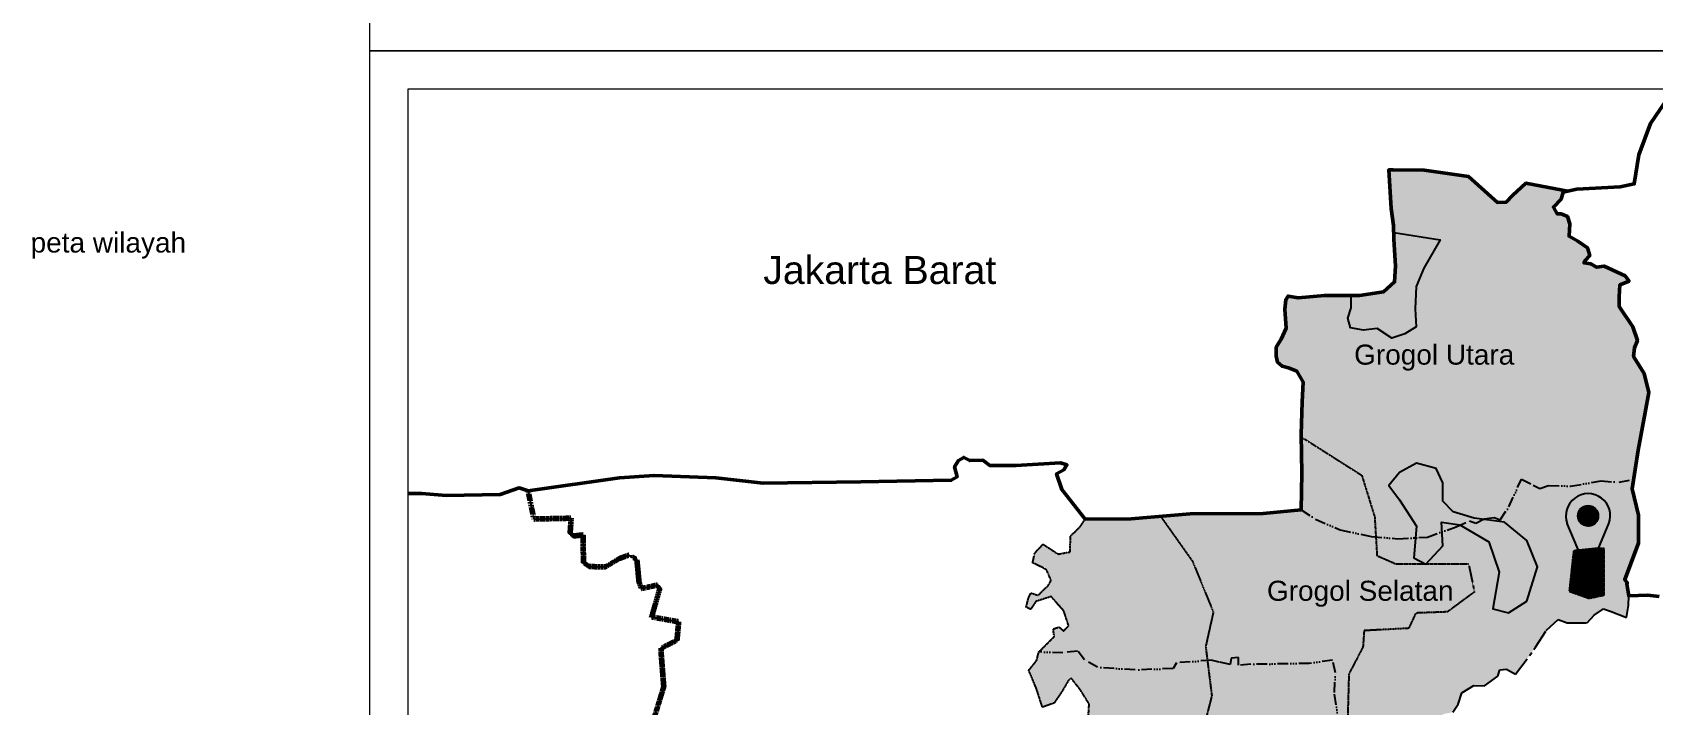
# Model space of a CAD drawing. Header units: inches. Extents: x 1578671 to 3835292, y 1167775 to 2060134.
# Drawn here: x 2288265 to 2472829, y 1514092 to 1590723 of the extents above; entities that cross this region are included whole.
import ezdxf

# ---------------------------------------------------------------- set-up
doc = ezdxf.new("R2010")
doc.units = ezdxf.units.IN
doc.header["$MEASUREMENT"] = 0
doc.linetypes.add('ACAD_ISO14W100', pattern=[24, 12, -3, 0, -3, 0, -3, 0, -3])
doc.linetypes.add('PHANTOM2', pattern=[1.25, 0.625, -0.125, 0.125, -0.125, 0.125, -0.125])
for name, color, linetype in [('Batas Desa', 7, 'ACAD_ISO14W100'), ('Batas Wilayah', 7, 'PHANTOM2'), ('Bbatas Provinsi', 7, 'PHANTOM2')]:
    doc.layers.add(name, color=color, linetype=linetype)
doc.layers.add('Batas Luar', color=7, linetype='Continuous', lineweight=20)
doc.styles.get("Standard").update_dxf_attribs({"font": 'arial.ttf'})

msp = doc.modelspace()

# ---------------------------------------------------------------- hatches: boundary and pattern name
at = {"true_color": 0xc7c8ca}
h = msp.add_hatch(color=9, dxfattribs=at)
h.dxf.hatch_style = 1
h.paths.add_polyline_path([(2439606, 1540304), (2433371, 1544267), (2432708, 1544559), (2432773, 1540534), (2432694, 1536382), (2434341, 1535309), (2437156, 1534082), (2440687, 1533346), (2441214, 1533299), (2441076, 1535566)])
h.paths.add_polyline_path([(2445752, 1524623), (2449360, 1524756), (2452433, 1527025), (2451765, 1530228), (2446929, 1530228), (2446882, 1530178), (2446791, 1530228), (2443481, 1530228), (2441343, 1531162), (2441214, 1533299), (2440687, 1533346), (2437156, 1534082), (2434341, 1535309), (2432694, 1536382), (2428395, 1535975), (2422424, 1535923), (2420339, 1535905), (2418938, 1535814), (2417410, 1535691), (2416704, 1535635), (2420343, 1530506), (2422706, 1524734), (2421831, 1520799), (2422027, 1519233), (2422464, 1519269), (2423356, 1519040), (2424637, 1518766), (2424728, 1519474), (2425575, 1519566), (2425575, 1518675), (2426993, 1518789), (2433625, 1518899), (2436271, 1519270), (2436600, 1517813), (2436486, 1515570), (2437046, 1511818), (2437561, 1511732), (2437975, 1511780), (2438137, 1517683), (2439740, 1520753), (2439874, 1522621), (2444951, 1522888)])
h.paths.add_polyline_path([(2437046, 1511818), (2436486, 1515570), (2436600, 1517813), (2436271, 1519270), (2433625, 1518899), (2426993, 1518789), (2425575, 1518675), (2425575, 1519566), (2424728, 1519474), (2424637, 1518766), (2423356, 1519040), (2422464, 1519269), (2422027, 1519233), (2422531, 1515203), (2421656, 1511792), (2420435, 1506608), (2420786, 1501536), (2420435, 1500486), (2418684, 1502323), (2416671, 1507395), (2412469, 1513166), (2410893, 1511242), (2408267, 1507307), (2409142, 1505209), (2409580, 1502235), (2412119, 1501711), (2412644, 1498388), (2416058, 1497338), (2418159, 1495852), (2419583, 1494673), (2419612, 1494616), (2419938, 1494626), (2419237, 1496680), (2422603, 1497100), (2427908, 1497263), (2432068, 1497683), (2433595, 1496804), (2434226, 1497902), (2436073, 1499932), (2437500, 1502108), (2437523, 1504892), (2437147, 1507841)])
at = {"true_color": 0xeb5a00}
h = msp.add_hatch(color=32, dxfattribs=at)
h.dxf.hatch_style = 1
h.paths.add_polyline_path([(2448827, 1539443), (2448079, 1541087), (2445835, 1541684), (2443890, 1540638), (2442693, 1539144), (2443890, 1537500), (2445835, 1534511), (2445725, 1533198), (2447078, 1533279), (2448738, 1533865), (2448677, 1534960), (2450825, 1534653), (2451859, 1535131), (2452597, 1534841), (2453429, 1535276), (2452418, 1535408), (2450024, 1536155), (2448827, 1537351)])
h.paths.add_polyline_path([(2458402, 1532867), (2455858, 1534960), (2453429, 1535276), (2452597, 1534841), (2451859, 1535131), (2450803, 1534643), (2454063, 1532718), (2455260, 1529281), (2454512, 1525097), (2456307, 1524648), (2458402, 1525993), (2459599, 1529879)])
h.paths.add_polyline_path([(2448738, 1533865), (2447078, 1533279), (2445725, 1533198), (2445536, 1530925), (2446791, 1530228), (2446929, 1530228), (2448827, 1532270)])
h = msp.add_hatch()
h.set_pattern_fill('ANSI31', color=1, scale=3.490586)
h.set_pattern_definition([(45, (2465512.4402, 1533122.06514), (-0.30852711, 0.30852711), [])])
h.paths.add_polyline_path([(2467747, 1534816, 1.4369247), (2463006, 1534816), (2465376, 1529171)])
h.paths.add_polyline_path([(2464214, 1535694, -1), (2466539, 1535694, -1)], flags=16)
at = {"true_color": 0xffffff}
h = msp.add_hatch(dxfattribs=at)
h.set_pattern_fill('ANSI31', scale=3.490586)
h.set_pattern_definition([(45, (2465326.1732, 1535973.25636), (-0.30852711, 0.30852711), [])])
h.paths.add_polyline_path([(2464214, 1535694, 1), (2466539, 1535694, 1)])
at = {"layer": 'Batas Wilayah', "true_color": 0xffff00}
h = msp.add_hatch(color=2, dxfattribs=at)
h.dxf.hatch_style = 1
h.paths.add_polyline_path([(2471061, 1543185), (2471883, 1547474), (2472288, 1549740), (2471759, 1551883), (2470544, 1553824), (2470638, 1554818), (2470980, 1555656), (2470451, 1557209), (2468926, 1559521), (2468895, 1560639), (2468988, 1562005), (2470046, 1562409), (2469610, 1562999), (2467216, 1564117), (2466345, 1563993), (2465692, 1564365), (2464915, 1564489), (2465039, 1564769), (2465568, 1565328), (2465319, 1566197), (2464198, 1566959), (2463203, 1567518), (2463296, 1568915), (2463016, 1569785), (2462301, 1570064), (2461865, 1570064), (2461430, 1570840), (2462301, 1571741), (2462518, 1572548), (2463058, 1572664), (2460855, 1573078), (2458304, 1573558), (2456763, 1572167), (2456031, 1571394), (2455049, 1571380), (2451755, 1574335), (2446709, 1575044), (2443173, 1575066), (2442687, 1575066), (2442971, 1570675), (2443238, 1568756), (2443262, 1567172), (2443446, 1564111), (2443335, 1562328), (2442091, 1561197), (2439360, 1560776), (2435364, 1560776), (2432374, 1560506), (2431219, 1560706), (2430953, 1560284), (2430864, 1559220), (2430988, 1557041), (2430420, 1555801), (2429852, 1554879), (2429852, 1553886), (2430030, 1553177), (2430527, 1552716), (2431272, 1552539), (2432230, 1552149), (2432940, 1550909), (2432834, 1548675), (2432702, 1544965), (2432708, 1544559), (2433371, 1544267), (2439606, 1540304), (2441076, 1535566), (2441214, 1533299), (2443726, 1533078), (2447078, 1533279), (2450362, 1534439), (2451859, 1535131), (2452597, 1534841), (2453535, 1535332), (2454697, 1535488), (2455345, 1535220), (2456351, 1536715), (2457776, 1539868), (2459117, 1539199), (2459876, 1538797), (2460882, 1539154), (2463384, 1539065), (2466848, 1539667), (2468926, 1539511), (2470544, 1539822)])
h.paths.add_polyline_path([(2448906, 1548765), (2451600, 1553498), (2454573, 1555540), (2456246, 1557953), (2460055, 1558602), (2463400, 1556375), (2463214, 1554240), (2461356, 1552291), (2459219, 1550342), (2457454, 1547744), (2455224, 1545423), (2451229, 1545980)], flags=16)
h.paths.add_polyline_path([(2471129, 1532596), (2471099, 1535775), (2470380, 1538756), (2470544, 1539822), (2468926, 1539511), (2466848, 1539667), (2463384, 1539065), (2460882, 1539154), (2459876, 1538797), (2459117, 1539199), (2457776, 1539868), (2456351, 1536715), (2455345, 1535220), (2454697, 1535488), (2453535, 1535332), (2452597, 1534841), (2451859, 1535131), (2450362, 1534439), (2447078, 1533279), (2443726, 1533078), (2441214, 1533299), (2441343, 1531162), (2443481, 1530228), (2451765, 1530228), (2452433, 1527025), (2449360, 1524756), (2445752, 1524623), (2444951, 1522888), (2439874, 1522621), (2439740, 1520753), (2438137, 1517683), (2437975, 1511780), (2438691, 1511861), (2440121, 1511861), (2441843, 1511859), (2444733, 1512716), (2447593, 1513288), (2448395, 1512614), (2448915, 1513134), (2449990, 1513335), (2450594, 1514241), (2450997, 1515549), (2452374, 1516387), (2453590, 1516332), (2455101, 1517439), (2455336, 1518177), (2456075, 1518244), (2457115, 1517673), (2459399, 1520725), (2460613, 1522623), (2461956, 1523897), (2462997, 1523528), (2465281, 1523495), (2466053, 1524367), (2467128, 1525104), (2468001, 1524802), (2469747, 1524132), (2469982, 1525473), (2469995, 1526584), (2469768, 1527937), (2469827, 1528073), (2469555, 1528441)])
h.paths.add_polyline_path([(2446766, 1505706), (2447606, 1506629), (2446870, 1507749), (2446366, 1508609), (2446702, 1509112), (2446240, 1509763), (2447248, 1510203), (2447874, 1512094), (2448395, 1512614), (2447593, 1513288), (2444733, 1512716), (2441843, 1511859), (2440121, 1511861), (2438691, 1511861), (2437975, 1511780), (2437868, 1507894), (2439204, 1500019), (2437067, 1496283), (2436683, 1491145), (2435511, 1489556), (2434624, 1488552), (2434812, 1488416), (2435710, 1487765), (2437425, 1487645), (2438990, 1487537), (2440420, 1487260), (2443730, 1486621), (2445546, 1486485), (2445854, 1486295), (2445476, 1485682), (2445572, 1485348), (2446699, 1485673), (2447129, 1485984), (2448641, 1485999), (2449442, 1486221), (2449293, 1486754), (2449564, 1488462), (2450513, 1488448), (2452307, 1488803), (2454252, 1489816), (2453731, 1490292), (2453144, 1492018), (2452449, 1493728), (2452556, 1494690), (2451379, 1494423), (2450790, 1494584), (2450522, 1495706), (2449613, 1496133), (2447900, 1496561), (2446669, 1497844), (2445974, 1498057), (2445117, 1499233), (2444850, 1499981), (2444957, 1500516), (2446188, 1501424), (2445760, 1503348), (2446681, 1504207)])
at = {"layer": 'Batas Wilayah'}
h = msp.add_hatch(color=3, dxfattribs=at)
h.dxf.hatch_style = 1
h.paths.add_polyline_path([(2445685, 1559264), (2445783, 1561815), (2446667, 1563876), (2448534, 1567114), (2443250, 1567964), (2443262, 1567172), (2443446, 1564111), (2443335, 1562328), (2442091, 1561197), (2439360, 1560776), (2438416, 1560776), (2438416, 1559362), (2438023, 1558184), (2438318, 1557105), (2439791, 1556811), (2441363, 1557007), (2443033, 1555927), (2444506, 1556418), (2445783, 1557203)])
at = {"layer": 'Batas Wilayah', "true_color": 0xffff00}
h = msp.add_hatch(color=2, dxfattribs=at)
h.dxf.hatch_style = 1
h.paths.add_polyline_path([(2463214, 1554240), (2463400, 1556375), (2460055, 1558602), (2456246, 1557953), (2454573, 1555540), (2451600, 1553498), (2448906, 1548765), (2451229, 1545980), (2455224, 1545423), (2457454, 1547744), (2459219, 1550342), (2461356, 1552291)])
h.paths.add_polyline_path([(2444770, 1461916), (2445452, 1463843), (2444770, 1465657), (2441583, 1466591), (2438471, 1465714), (2435605, 1464907), (2435915, 1458875), (2435988, 1458579), (2440335, 1458491), (2443492, 1458427), (2444714, 1459648)])
h.paths.add_polyline_path([(2443238, 1458174), (2443492, 1458427), (2440335, 1458491), (2435988, 1458579), (2436882, 1454937), (2438754, 1454603), (2440684, 1455510), (2442841, 1455850)])
h.paths.add_polyline_path([(2460779, 1432762), (2460821, 1433524), (2460313, 1434095), (2460334, 1435175), (2460313, 1435968), (2456531, 1434842), (2454764, 1436151), (2453966, 1435183), (2453852, 1433760), (2454650, 1432678), (2453340, 1431027), (2454423, 1429433), (2454479, 1427725), (2454308, 1426529), (2456816, 1427142), (2456830, 1427492), (2457537, 1428817), (2457833, 1429515), (2458215, 1430193), (2459062, 1430658), (2459804, 1431124)])
at = {"layer": 'Batas Wilayah'}
h = msp.add_hatch(color=2, dxfattribs=at)
h.dxf.hatch_style = 1
h.paths.add_polyline_path([(2420343, 1530506), (2416704, 1535635), (2413356, 1535367), (2408129, 1535331), (2407517, 1534408), (2406453, 1533405), (2406394, 1531576), (2405035, 1531340), (2403321, 1532461), (2402376, 1531458), (2402140, 1530337), (2403262, 1529805), (2403735, 1529510), (2404238, 1528345), (2403943, 1527791), (2402760, 1526647), (2401947, 1526905), (2401688, 1526425), (2401392, 1525281), (2401910, 1525059), (2402501, 1525945), (2404238, 1526499), (2405680, 1524875), (2406234, 1523177), (2405643, 1522586), (2405162, 1523029), (2404460, 1522808), (2404608, 1521959), (2402846, 1520210), (2405591, 1520098), (2407260, 1520304), (2408038, 1519299), (2409525, 1518453), (2413794, 1518149), (2418117, 1518309), (2418506, 1518949), (2422027, 1519233), (2421831, 1520799), (2422706, 1524734)])
h = msp.add_hatch(dxfattribs=at)
h.set_pattern_fill('ANSI31', color=8, scale=1000)
h.set_pattern_definition([(45, (8147736.42, -559105), (-88.3883476, 88.3883476), [])])
h.paths.add_polyline_path([(2467206, 1531956), (2466148, 1531956), (2463722, 1531708), (2463224, 1527109), (2465464, 1526302), (2467206, 1526674)])
at = {"layer": 'Batas Wilayah', "true_color": 0xffff00}
h = msp.add_hatch(color=2, dxfattribs=at)
h.dxf.hatch_style = 1
h.paths.add_polyline_path([(2422531, 1515203), (2422027, 1519233), (2418506, 1518949), (2418117, 1518309), (2413794, 1518149), (2409525, 1518453), (2408038, 1519299), (2407260, 1520304), (2405591, 1520098), (2402846, 1520210), (2402587, 1519214), (2401701, 1518107), (2402587, 1515968), (2403252, 1513903), (2404581, 1514382), (2405468, 1515673), (2406243, 1517001), (2406539, 1517185), (2407536, 1515931), (2408570, 1514271), (2408422, 1511763), (2408644, 1511321), (2407831, 1510768), (2406871, 1510989), (2406096, 1510841), (2405099, 1510694), (2404028, 1510841), (2402718, 1509118), (2402588, 1508065), (2402906, 1505986), (2403903, 1505770), (2404756, 1506116), (2404929, 1506809), (2405521, 1507689), (2406476, 1507265), (2405696, 1506472), (2405710, 1505967), (2406688, 1505373), (2407454, 1504373), (2406865, 1503785), (2406512, 1504138), (2405805, 1503902), (2405746, 1503549), (2405923, 1502373), (2405275, 1501373), (2405334, 1500196), (2407572, 1498843), (2409162, 1498785), (2410635, 1496726), (2410458, 1495255), (2410517, 1494549), (2412945, 1494424), (2415445, 1494496), (2417508, 1494556), (2419612, 1494616), (2419583, 1494673), (2418159, 1495852), (2416058, 1497338), (2412644, 1498388), (2412119, 1501711), (2409580, 1502235), (2409142, 1505209), (2408267, 1507307), (2410893, 1511242), (2412469, 1513166), (2416671, 1507395), (2418684, 1502323), (2420435, 1500486), (2420786, 1501536), (2420435, 1506608), (2421656, 1511792)])
h.paths.add_polyline_path([(2422259, 1484779), (2423008, 1485215), (2423486, 1484395), (2423643, 1485303), (2424246, 1487495), (2423752, 1488975), (2420735, 1490619), (2420516, 1492810), (2419612, 1494616), (2417508, 1494556), (2415445, 1494496), (2412945, 1494424), (2410517, 1494549), (2410576, 1493843), (2413406, 1490798), (2412464, 1490151), (2411227, 1490092), (2410814, 1488798), (2411168, 1487739), (2410638, 1487681), (2410167, 1488387), (2408871, 1488210), (2407280, 1485563), (2407693, 1484387), (2409283, 1482857), (2409460, 1481975), (2409110, 1481400), (2411525, 1480763), (2412654, 1481053), (2413185, 1480787), (2412568, 1479556), (2413730, 1479295), (2414086, 1479816), (2413564, 1480834), (2415224, 1480811), (2416670, 1480503), (2419373, 1482042)])

# ---------------------------------------------------------------- linework, layer by layer
for points in [[(2443250, 1567964), (2448534, 1567114), (2446667, 1563876), (2445783, 1561815), (2445685, 1559264), (2445783, 1557203), (2444506, 1556418), (2443033, 1555927), (2441363, 1557007), (2439791, 1556811), (2438318, 1557105), (2438023, 1558184), (2438416, 1559362), (2438416, 1560776)], [(2443890, 1537500), (2445835, 1534511), (2445536, 1530925), (2446882, 1530178), (2448827, 1532270), (2448677, 1534960), (2450772, 1534661), (2454063, 1532718), (2455260, 1529281), (2454512, 1525097), (2456307, 1524648), (2458402, 1525993), (2459599, 1529879), (2458402, 1532867), (2455858, 1534960), (2452418, 1535408), (2450024, 1536155), (2448827, 1537351), (2448827, 1539443), (2448079, 1541087), (2445835, 1541684), (2443890, 1540638), (2442693, 1539144), (2443890, 1537500)], [(2465376, 1529171), (2463006, 1534816)], [(2465376, 1529171), (2467747, 1534816)]]:
    msp.add_lwpolyline(points)
msp.add_circle((2465376, 1535694), 1162)
msp.add_circle((2465376, 1535694), 1162)
msp.add_arc((2465376, 1535694), 2528, 339.67048, 200.32952)
at = {"layer": 'Batas Desa', "ltscale": 100}
for points in [[(2463058, 1572664), (2460855, 1573078), (2458304, 1573558), (2456763, 1572167), (2456031, 1571394), (2455049, 1571380), (2451755, 1574335), (2446709, 1575044), (2443173, 1575066), (2442687, 1575066), (2442971, 1570675), (2443238, 1568756), (2443262, 1567172), (2443446, 1564111), (2443335, 1562328), (2442091, 1561197), (2439360, 1560776), (2435364, 1560776), (2432374, 1560506), (2431219, 1560706), (2430953, 1560284), (2430864, 1559220), (2430988, 1557041), (2430420, 1555801), (2429852, 1554879), (2429852, 1553886), (2430030, 1553177), (2430527, 1552716), (2431272, 1552539), (2432230, 1552149), (2432940, 1550909), (2432834, 1548675), (2432702, 1544965), (2432773, 1540534), (2432694, 1536382), (2434341, 1535309), (2437156, 1534082), (2440687, 1533346), (2443726, 1533078), (2447078, 1533279), (2450362, 1534439), (2451859, 1535131), (2452597, 1534841), (2453535, 1535332), (2454697, 1535488), (2455345, 1535220), (2456351, 1536715), (2457776, 1539868), (2459117, 1539199), (2459876, 1538797), (2460882, 1539154), (2463384, 1539065), (2466848, 1539667), (2468926, 1539511), (2470544, 1539822)], [(2437046, 1511818), (2436486, 1515570), (2436600, 1517813), (2436271, 1519270), (2433625, 1518899), (2426993, 1518789), (2425575, 1518675), (2425575, 1519566), (2424728, 1519474), (2424637, 1518766), (2423356, 1519040), (2422464, 1519269), (2418506, 1518949), (2418117, 1518309), (2413794, 1518149), (2409525, 1518453), (2408038, 1519299), (2407260, 1520304), (2405591, 1520098), (2402846, 1520210)]]:
    msp.add_lwpolyline(points, dxfattribs=at)
at = {"layer": 'Batas Luar'}
for points in [[(2626584, 1799074), (2326643, 1799074), (2326643, 1588641), (2626584, 1588641)], [(2626584, 1588641), (2326643, 1588641), (2326643, 1378208), (2626584, 1378208)], [(2331055, 1584289), (2542613, 1584289), (2542613, 1383290), (2331055, 1383290)]]:
    msp.add_lwpolyline(points, close=True, dxfattribs=at)
at = {"layer": 'Batas Wilayah', "color": 251, "linetype": 'ByBlock', "lineweight": 50, "ltscale": 3500, "true_color": 0x636466}
msp.add_lwpolyline([(2473475, 1526523), (2472151, 1526677), (2469995, 1526584), (2469768, 1527937), (2469827, 1528073), (2469555, 1528441), (2471129, 1532596), (2471099, 1535775), (2470380, 1538756), (2471061, 1543185), (2471883, 1547474), (2472288, 1549740), (2471759, 1551883), (2470544, 1553824), (2470638, 1554818), (2470980, 1555656), (2470451, 1557209), (2468926, 1559521), (2468895, 1560639), (2468988, 1562005), (2470046, 1562409), (2469610, 1562999), (2467216, 1564117), (2466345, 1563993), (2465692, 1564365), (2464915, 1564489), (2465039, 1564769), (2465568, 1565328), (2465319, 1566197), (2464198, 1566959), (2463203, 1567518), (2463296, 1568915), (2463016, 1569785), (2462301, 1570064), (2461865, 1570064), (2461430, 1570840), (2462301, 1571741), (2462518, 1572548), (2464104, 1572890), (2469017, 1573138), (2470634, 1573480), (2471165, 1576789), (2472471, 1580360), (2474617, 1583465)], dxfattribs=at)
at = {"layer": 'Batas Wilayah', "ltscale": 3500}
for points in [[(2473475, 1526523), (2472151, 1526677), (2469995, 1526584), (2469768, 1527937), (2469827, 1528073), (2469555, 1528441), (2471129, 1532596), (2471099, 1535775), (2470380, 1538756), (2471061, 1543185), (2471883, 1547474), (2472288, 1549740), (2471759, 1551883), (2470544, 1553824), (2470638, 1554818), (2470980, 1555656), (2470451, 1557209), (2468926, 1559521), (2468895, 1560639), (2468988, 1562005), (2470046, 1562409), (2469610, 1562999), (2467216, 1564117), (2466345, 1563993), (2465692, 1564365), (2464915, 1564489), (2465039, 1564769), (2465568, 1565328), (2465319, 1566197), (2464198, 1566959), (2463203, 1567518), (2463296, 1568915), (2463016, 1569785), (2462301, 1570064), (2461865, 1570064), (2461430, 1570840), (2462301, 1571741), (2462518, 1572548), (2464104, 1572890), (2469017, 1573138), (2470634, 1573480), (2471165, 1576789), (2472471, 1580360), (2474617, 1583465)], [(2449990, 1513335), (2450594, 1514241), (2450997, 1515549), (2452374, 1516387), (2453590, 1516332), (2455101, 1517439), (2455336, 1518177), (2456075, 1518244), (2457115, 1517673), (2459399, 1520725), (2460613, 1522623), (2461956, 1523897), (2462997, 1523528), (2465281, 1523495), (2466053, 1524367), (2467128, 1525104), (2468001, 1524802), (2469747, 1524132), (2469982, 1525473), (2469995, 1526584)]]:
    msp.add_lwpolyline(points, dxfattribs=at)
at = {"layer": 'Batas Wilayah', "color": 251, "linetype": 'ByBlock', "lineweight": 50, "ltscale": 4000, "true_color": 0x636466}
msp.add_lwpolyline([(2463058, 1572664), (2460855, 1573078), (2458304, 1573558), (2456763, 1572167), (2456031, 1571394), (2455049, 1571380), (2451755, 1574335), (2446709, 1575044), (2443173, 1575066), (2442687, 1575066), (2442971, 1570675), (2443238, 1568756), (2443262, 1567172), (2443446, 1564111), (2443335, 1562328), (2442091, 1561197), (2439360, 1560776), (2435364, 1560776), (2432374, 1560506), (2431219, 1560706), (2430953, 1560284), (2430864, 1559220), (2430988, 1557041), (2430420, 1555801), (2429852, 1554879), (2429852, 1553886), (2430030, 1553177), (2430527, 1552716), (2431272, 1552539), (2432230, 1552149), (2432940, 1550909), (2432834, 1548675), (2432702, 1544965), (2432773, 1540534), (2432694, 1536382)], dxfattribs=at)
at = {"layer": 'Batas Wilayah', "ltscale": 4000}
msp.add_lwpolyline([(2463058, 1572664), (2460855, 1573078), (2458304, 1573558), (2456763, 1572167), (2456031, 1571394), (2455049, 1571380), (2451755, 1574335), (2446709, 1575044), (2443173, 1575066), (2442687, 1575066), (2442971, 1570675), (2443238, 1568756), (2443262, 1567172), (2443446, 1564111), (2443335, 1562328), (2442091, 1561197), (2439360, 1560776), (2435364, 1560776), (2432374, 1560506), (2431219, 1560706), (2430953, 1560284), (2430864, 1559220), (2430988, 1557041), (2430420, 1555801), (2429852, 1554879), (2429852, 1553886), (2430030, 1553177), (2430527, 1552716), (2431272, 1552539), (2432230, 1552149), (2432940, 1550909), (2432834, 1548675), (2432702, 1544965), (2432773, 1540534), (2432694, 1536382)], dxfattribs=at)
at = {"layer": 'Batas Wilayah'}
for points in [[(2433371, 1544267), (2432708, 1544559), (2432694, 1536382), (2428395, 1535975), (2422424, 1535923), (2420339, 1535905), (2418938, 1535814), (2417410, 1535691), (2416704, 1535635)], [(2433101, 1544438), (2439606, 1540304), (2441076, 1535566), (2441343, 1531162), (2443481, 1530228), (2451765, 1530228), (2452433, 1527025), (2449360, 1524756), (2445752, 1524623), (2444951, 1522888), (2439874, 1522621), (2439740, 1520753), (2438137, 1517683), (2437868, 1507894)], [(2432694, 1536382), (2428395, 1535975), (2420052, 1535903), (2413356, 1535367), (2408129, 1535331), (2405466, 1538699), (2404857, 1540487), (2405681, 1540916), (2406039, 1541488), (2405323, 1541738), (2400238, 1541416), (2397266, 1541416), (2396478, 1542024), (2394975, 1541989), (2394294, 1542346), (2393685, 1541989), (2393256, 1541273), (2393542, 1540129), (2392862, 1539736), (2382589, 1539561), (2371471, 1539414), (2366057, 1539999), (2359035, 1540291), (2355085, 1539999), (2344698, 1538538), (2343688, 1538868), (2341499, 1538115), (2335361, 1538007), (2332598, 1538222), (2331055, 1538222)], [(2416704, 1535635), (2420343, 1530506), (2422706, 1524734), (2421831, 1520799), (2422531, 1515203), (2421656, 1511792)], [(2408422, 1511763), (2408570, 1514271), (2407536, 1515931), (2406539, 1517185), (2406243, 1517001), (2405468, 1515673), (2404581, 1514382), (2403252, 1513903), (2402587, 1515968), (2401701, 1518107), (2402587, 1519214), (2402846, 1520210), (2404608, 1521959), (2404460, 1522808), (2405162, 1523029), (2405643, 1522586), (2406234, 1523177), (2405680, 1524875), (2404238, 1526499), (2402501, 1525945), (2401910, 1525059), (2401392, 1525281), (2401688, 1526425), (2401947, 1526905), (2402760, 1526647), (2403943, 1527791), (2404238, 1528345), (2403735, 1529510), (2403262, 1529805), (2402140, 1530337), (2402376, 1531458), (2403321, 1532461), (2405035, 1531340), (2406394, 1531576), (2406453, 1533405), (2407517, 1534408), (2408129, 1535331)]]:
    msp.add_lwpolyline(points, dxfattribs=at)
at = {"layer": 'Batas Wilayah', "color": 251, "linetype": 'ByBlock', "lineweight": 50, "true_color": 0x636466}
msp.add_lwpolyline([(2432694, 1536382), (2428395, 1535975), (2420052, 1535903), (2413356, 1535367), (2408129, 1535331), (2405466, 1538699), (2404857, 1540487), (2405681, 1540916), (2406039, 1541488), (2405323, 1541738), (2400238, 1541416), (2397266, 1541416), (2396478, 1542024), (2394975, 1541989), (2394294, 1542346), (2393685, 1541989), (2393256, 1541273), (2393542, 1540129), (2392862, 1539736), (2382589, 1539561), (2371471, 1539414), (2366057, 1539999), (2359035, 1540291), (2355085, 1539999), (2344698, 1538538), (2343688, 1538868), (2341499, 1538115), (2335361, 1538007), (2332598, 1538222), (2331055, 1538222)], dxfattribs=at)
at = {"layer": 'Batas Wilayah', "color": 251, "lineweight": 100, "true_color": 0x636466, "transparency": 33554585}
msp.add_lwpolyline([(2344698, 1538538), (2345349, 1535330), (2349597, 1535420), (2349485, 1533741), (2349847, 1533403), (2350954, 1533516), (2351001, 1530370), (2351679, 1529919), (2353487, 1529874), (2355068, 1530821), (2356175, 1531228), (2357079, 1530709), (2357328, 1528136), (2357599, 1527414), (2359361, 1527798), (2359678, 1527392), (2358759, 1524174), (2361832, 1523633), (2361651, 1521534), (2359843, 1520631), (2359846, 1520031), (2360140, 1516240), (2358987, 1512459)], dxfattribs=at)
at = {"layer": 'Batas Wilayah', "color": 251, "true_color": 0x636466}
msp.add_lwpolyline([(2466148, 1531956), (2463722, 1531708), (2463224, 1527109), (2465464, 1526302), (2467206, 1526674), (2467206, 1531956), (2466148, 1531956)], dxfattribs=at)
at = {"layer": 'Bbatas Provinsi', "ltscale": 4000, "transparency": 33554687}
msp.add_lwpolyline([(2344698, 1538538), (2345349, 1535330), (2349597, 1535420), (2349485, 1533741), (2349847, 1533403), (2350954, 1533516), (2351001, 1530370), (2351679, 1529919), (2353487, 1529874), (2355068, 1530821), (2356175, 1531228), (2357079, 1530709), (2357328, 1528136), (2357599, 1527414), (2359361, 1527798), (2359678, 1527392), (2358759, 1524174), (2361832, 1523633), (2361651, 1521534), (2359843, 1520631), (2359846, 1520031), (2360140, 1516240), (2358987, 1512459)], dxfattribs=at)

# ---------------------------------------------------------------- texts
at = {"insert": (2288059, 1567943), "char_height": 2279.57, "width": 18140.98, "attachment_point": 1}
msp.add_mtext('peta wilayah', dxfattribs=at)
at = {"layer": 'Batas Wilayah', "attachment_point": 1}
for s, width, gutter_width, insert, char_height in [('Jakarta Barat', 26313.56, 15957, (2371474, 1565275), 3191.33), ('Grogol Utara', 18795.76, 11398, (2438739, 1555184), 2279.57), ('Grogol Selatan', 23438.2, 11398, (2428812, 1528300), 2279.57)]:
    msp.add_mtext_dynamic_manual_height_columns(s, width=width, gutter_width=gutter_width, heights=[0], dxfattribs=dict(at, insert=insert, char_height=char_height))

doc.saveas('drawing.dxf')
